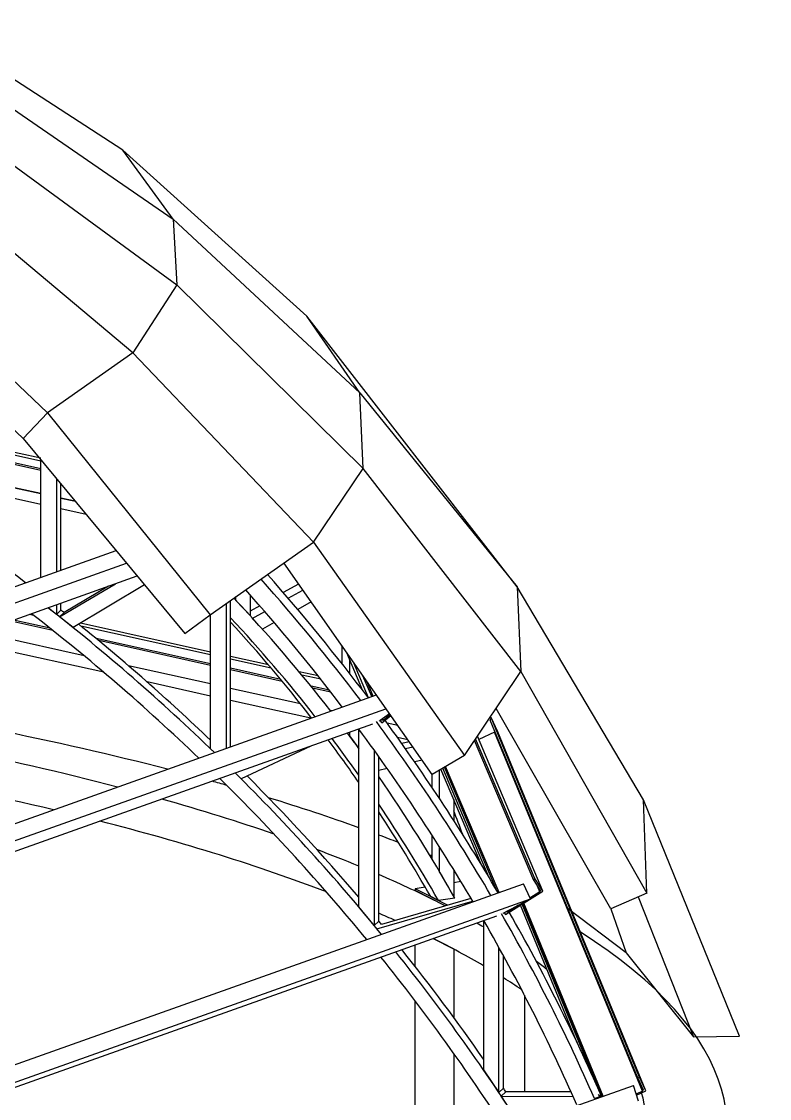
# Model space of a CAD drawing. Extents: x -483223 to 550073, y -164053 to -64662.
# Drawn here: x 377673 to 381136, y -146463 to -141480 of the extents above; entities that cross this region are included whole.
import ezdxf

# ---------------------------------------------------------------- set-up
doc = ezdxf.new("R2010")
doc.units = 0
doc.header["$MEASUREMENT"] = 0
doc.layers.get('0').update_dxf_attribs({"color": 40, "linetype": 'CONTINUOUS'})

msp = doc.modelspace()

# ---------------------------------------------------------------- linework, layer by layer
for p, q in [((378142.284, -142075.325), (377223.5899, -141479.6233)), ((377410.0461, -141730.9683), (378375.2809, -142394.8706)), ((377419.8029, -141986.9446), (378391.5367, -142698.1682)), ((378993.3161, -142842.4956), (378142.284, -142075.325)), ((378375.2809, -142394.8706), (378142.284, -142075.325)), ((378188.3416, -143012.2982), (377256.3894, -142230.7317)), ((378375.2809, -142394.8706), (378391.5367, -142698.1682)), ((379239.8792, -143197.6587), (378375.2809, -142394.8706)), ((376924.6859, -142464.7672), (377792.9771, -143290.2365)), ((376834.4431, -142608.6009), (377680.6218, -143409.229)), ((378391.5367, -142698.1682), (378188.3416, -143012.2982)), ((379254.8069, -143547.3085), (378391.5367, -142698.1682)), ((379239.8792, -143197.6587), (378993.3161, -142842.4956)), ((379967.5044, -144095.5841), (378993.3161, -142842.4956)), ((378188.3416, -143012.2982), (377792.9771, -143290.2365)), ((378188.3416, -143012.2982), (379024.4247, -143889.3359)), ((379254.8069, -143547.3085), (379239.8792, -143197.6587)), ((379239.8792, -143197.6587), (379967.5044, -144095.5841)), ((377680.6218, -143409.229), (377793.3809, -143290.6204)), ((377792.9771, -143290.2365), (378546.4733, -144224.3358)), ((377680.6218, -143409.229), (378429.6894, -144311.4649)), ((379024.4247, -143889.3359), (379254.8069, -143547.3085)), ((379985.4187, -144487.6214), (379254.8069, -143547.3085)), ((378546.4733, -144224.3358), (379024.4247, -143889.3359)), ((379024.4247, -143889.3359), (379724.0529, -144875.4482)), ((379573.6559, -144963.5291), (378887.8437, -143985.0666)), ((379967.5044, -144095.5841), (379985.4187, -144487.6214)), ((380553.2186, -145081.1944), (379967.5044, -144095.5841)), ((378429.6894, -144311.4649), (378546.4733, -144224.3358)), ((379724.0529, -144875.4482), (379985.4187, -144487.6214)), ((379985.4187, -144487.6214), (380568.2454, -145512.824)), ((380401.4103, -145585.2055), (379870.4413, -144658.2303)), ((379724.0529, -144875.4482), (379573.6559, -144963.5291)), ((380568.2454, -145512.824), (380553.2186, -145081.1944)), ((380997.0359, -146174.0887), (380553.2186, -145081.1944)), ((380568.2454, -145512.824), (380401.4103, -145585.2055)), ((380528.6127, -145530.0187), (380784.6486, -146177.7486)), ((380472.5411, -145789.5086), (380199.0008, -145581.7145)), ((380401.4103, -145585.2055), (380472.5411, -145789.5086)), ((380472.5411, -145789.5086), (380784.6486, -146177.7486)), ((380784.6486, -146177.7486), (380997.0359, -146174.0887))]:
    msp.add_line(p, q)
at = {"linetype": 'Continuous', "extrusion": (0.96081, -0.077587, 0.266129)}
for p, q in [((377763.1062, -143500.742), (377392.9701, -143419.1228)), ((377763.1062, -143557.2625), (377331.3706, -143462.0599)), ((377763.1062, -143550.0146), (377339.2698, -143456.5539)), ((377763.1062, -143513.4929), (377379.0734, -143428.8093)), ((377763.1062, -144051.1417), (377763.1062, -143508.5796)), ((377763.1062, -143665.8022), (377213.0773, -143544.5146)), ((377763.1062, -143664.2979), (377214.7168, -143543.3718)), ((377763.1062, -143714.34), (377160.1778, -143581.3874)), ((377834.8394, -143594.9808), (377834.8394, -144025.5254)), ((377855.5355, -144018.1347), (377855.5355, -143619.9089)), ((377921.3617, -143699.1951), (377855.5355, -143684.6797)), ((377922.8906, -143701.0365), (377855.5355, -143686.184)), ((377972.2192, -143760.4518), (377855.5355, -143734.7218)), ((375856.2993, -144732.0724), (378110.5496, -143927.0679)), ((375899.5855, -144792.6529), (378159.2426, -143985.7176)), ((375827.7978, -144895.1703), (378208.4758, -144045.0179)), ((377849.6746, -144234.8753), (378107.7911, -144080.9729)), ((378075.4382, -144092.5263), (377870.3708, -144214.7981)), ((378243.1838, -144086.8229), (377911.7065, -144284.4668)), ((378956.2399, -144082.6488), (378885.2076, -144122.472)), ((378907.6141, -144148.4354), (378975.6251, -144110.3061)), ((378640.7772, -144836.194), (378640.7772, -144158.2375)), ((378665.9966, -144158.824), (378665.9966, -144140.561)), ((378731.354, -144228.7213), (378665.9966, -144158.824)), ((378731.354, -144132.0798), (378731.354, -144228.7213)), ((379014.0839, -144165.1761), (378951.7337, -144200.1319)), ((377834.8394, -144223.1379), (377795.605, -144192.4562)), ((377834.8394, -144178.4454), (377834.8394, -144223.1379)), ((377834.8394, -144223.1379), (377855.5355, -144203.0607)), ((377849.6746, -144234.8753), (377870.3708, -144214.7981)), ((377855.5355, -144203.0607), (377855.5355, -144171.0547)), ((378620.081, -144172.7436), (378620.081, -144843.5553)), ((378776.4461, -144183.4475), (378731.354, -144208.7277)), ((378741.6681, -144241.4705), (378798.9395, -144209.3622)), ((377817.8, -144297.2364), (377623.1578, -144254.038)), ((377805.0262, -144287.1013), (377635.7652, -144249.5358)), ((377730.3676, -144228.5644), (377708.2422, -144223.6539)), ((377911.7065, -144284.4668), (377849.6746, -144234.8753)), ((378548.3478, -144397.2623), (377946.5387, -144263.698)), ((378548.3478, -144845.237), (378548.3478, -144223.022)), ((378788.5816, -144291.6006), (378741.6681, -144241.4705)), ((378843.2272, -144260.9644), (378788.5816, -144291.6006)), ((377963.271, -144415.1862), (377475.2169, -144306.8684)), ((378548.3478, -144410.1053), (377947.787, -144276.818)), ((378053.8887, -144491.0728), (377378.8941, -144341.2658)), ((378548.3478, -144452.0726), (378018.2743, -144334.4291)), ((378548.3478, -144459.3728), (378030.3489, -144344.4091)), ((379155.7746, -144367.3292), (379155.7746, -144449.6599)), ((378816.2124, -144456.7117), (378640.7772, -144417.7759)), ((379253.9448, -144576.3058), (379179.0509, -144400.5379)), ((378548.3478, -144545.037), (378168.1411, -144460.6547)), ((378829.6779, -144472.5431), (378640.7772, -144430.6189)), ((379191.8633, -144430.6072), (379191.8633, -144495.6921)), ((379279.7814, -144608.9099), (379209.5144, -144444.0009)), ((378872.9679, -144524.1182), (378640.7772, -144472.5862)), ((378880.3892, -144533.0654), (378640.7772, -144479.8864)), ((379046.1335, -144507.7399), (378958.6398, -144488.3217)), ((379058.4681, -144523.3204), (378971.6875, -144504.0604)), ((379294.9541, -144603.5132), (379254.0773, -144507.5796)), ((378548.3478, -144600.8121), (378254.2234, -144535.5347)), ((378965.1642, -144637.5444), (378640.7772, -144565.5506)), ((379098.3142, -144574.131), (379013.6545, -144555.3419)), ((379105.1743, -144582.9538), (379020.852, -144564.2394)), ((379300.8499, -144601.4162), (379271.3934, -144532.2849)), ((376211.0475, -145700.412), (379316.0569, -144596.0073)), ((376248.3335, -145766.2664), (379360.4444, -144659.3358)), ((379012.7645, -144703.8838), (378640.7772, -144621.3256)), ((379109.3241, -144669.539), (379103.1329, -144668.1649)), ((379155.7746, -144648.7253), (379155.7746, -144653.0172)), ((379328.2928, -144717.2381), (379331.7203, -144714.6842)), ((379331.4842, -144714.4032), (379340.663, -144725.3273)), ((379334.149, -144712.8747), (379376.0748, -144681.636)), ((379341.3652, -144712.4349), (379338.8141, -144709.3987)), ((379341.3652, -144712.4349), (379339.7685, -144708.6876)), ((379340.663, -144725.3273), (379383.0235, -144691.5499)), ((379348.3938, -144712.9966), (379341.3652, -144712.4349)), ((379348.3938, -144712.9966), (379344.9217, -144704.8479)), ((379380.251, -144687.5943), (379348.3938, -144712.9966)), ((379846.8788, -144700.8452), (379842.4623, -144712.2428)), ((380527.6222, -146372.8987), (379842.4623, -144712.2428)), ((380532.0388, -146361.5011), (379846.8788, -144700.8452)), ((379878.0797, -144766.8309), (379846.8788, -144700.8452)), ((376121.7392, -145860.591), (379299.8159, -144730.1974)), ((379191.8633, -144768.5945), (379191.8633, -144785.0186)), ((379234.826, -145576.7814), (379234.826, -144754.0098)), ((379415.1732, -144737.4185), (379365.9059, -144726.4842)), ((379863.4286, -144768.3716), (379790.0882, -144802.6426)), ((379864.49, -144765.6325), (379863.4286, -144768.3716)), ((380548.5886, -146429.0275), (379863.4286, -144768.3716)), ((380563.2397, -146427.4868), (379878.0797, -144766.8309)), ((379191.8633, -144785.0186), (379234.826, -144843.8297)), ((379461.4679, -144803.4681), (379413.9467, -144792.9214)), ((379468.0914, -144812.918), (379434.0013, -144821.0271)), ((380044.8955, -145454.2807), (379770.3668, -144806.7254)), ((380047.8304, -145442.4855), (379775.2379, -144799.4974)), ((380087.3848, -145503.9024), (379783.5352, -144787.1855)), ((378566.3084, -144862.6814), (378548.3478, -144845.237)), ((379011.9661, -144832.5812), (378689.6771, -144983.8922)), ((379306.5593, -144852.3558), (379306.5593, -145662.5721)), ((379450.296, -144844.0282), (379484.2378, -144835.9544)), ((379327.2554, -145642.4949), (379327.2554, -144881.249)), ((379527.4206, -144897.5642), (379493.4334, -144905.6488)), ((378689.6771, -144983.8922), (378662.4849, -144956.8864)), ((379365.9854, -144935.9652), (379327.2554, -144945.1779)), ((379572.4821, -144961.8544), (379572.4821, -145021.4221)), ((379608.5708, -145075.5618), (379608.5708, -144943.0809)), ((379800.894, -145379.0253), (379614.584, -144939.5593)), ((379838.4246, -145441.4463), (379623.4501, -144934.3668)), ((379874.4649, -145502.4675), (379631.5978, -144929.5951)), ((379884.1919, -145510.5724), (379636.6374, -144926.6436)), ((379673.9283, -145079.5398), (379673.9283, -145175.7744)), ((379572.4821, -145243.0431), (379572.4821, -145353.1197)), ((379608.5708, -145413.6696), (379608.5708, -145299.5959)), ((379673.9283, -145404.423), (379673.9283, -145526.8597)), ((379707.5226, -145459.5697), (379673.9283, -145464.7616)), ((380047.8304, -145442.4855), (380044.8955, -145454.2807)), ((380044.8955, -145454.2807), (380074.6578, -145500.4932)), ((380087.3848, -145503.9024), (380047.8304, -145442.4855)), ((376519.5758, -146705.8557), (379997.8774, -145470.1855)), ((379542.2838, -145485.1068), (379495.3137, -145492.3659)), ((379646.1078, -145568.8008), (379495.3137, -145492.3659)), ((379495.3137, -145492.3659), (379495.3137, -145501.3253)), ((379634.8541, -145572.0559), (379495.3137, -145501.3253)), ((379913.2979, -145612.2788), (380087.3848, -145503.9024)), ((380029.1653, -145539.8154), (379997.8774, -145470.1855)), ((380072.9895, -145507.1979), (380027.2921, -145535.6465)), ((380072.9895, -145507.1979), (380061.4582, -145479.9981)), ((380074.6578, -145500.4932), (380072.9895, -145507.1979)), ((376550.8638, -146775.4857), (380029.1653, -145539.8154)), ((379317.8795, -145677.8294), (379761.2187, -145549.5969)), ((379754.1204, -145537.559), (379339.5956, -145657.4572)), ((379603.5797, -145547.244), (379567.491, -145528.9513)), ((379678.8681, -145535.6085), (379603.5797, -145547.244)), ((379903.248, -145605.8622), (380029.1653, -145539.8154)), ((380349.5658, -146432.5927), (379991.1269, -145563.8269)), ((380360.79, -146452.5458), (379993.5074, -145562.345)), ((380366.3833, -146452.27), (379998.0482, -145559.5182)), ((379306.5593, -145662.5721), (379234.826, -145576.7814)), ((379907.6712, -145603.5421), (379913.2979, -145612.2788)), ((379915.6057, -145599.5099), (379915.5433, -145599.413)), ((379915.6057, -145599.5099), (379915.5607, -145599.4039)), ((379922.4835, -145600.8942), (379915.6057, -145599.5099)), ((379922.4835, -145600.8942), (379920.7072, -145596.7044)), ((379974.735, -145568.3655), (379922.4835, -145600.8942)), ((380245.6445, -146205.0489), (379983.1385, -145568.8001)), ((376463.0882, -146829.9778), (379873.2105, -145618.5283)), ((379306.5593, -145662.5721), (379327.2554, -145642.4949)), ((379811.9924, -145640.2761), (379811.9924, -146330.854)), ((379339.7616, -145703.9818), (379317.8795, -145677.8294)), ((379494.1737, -145753.1816), (379494.1737, -145850.1975)), ((379578.2669, -145723.3073), (379673.0418, -145771.3471)), ((379883.7257, -146436.2144), (379883.7257, -145764.3823)), ((379674.617, -145772.1829), (379674.617, -146088.6123)), ((379904.4218, -146416.1372), (379904.4218, -145802.0619)), ((379494.1737, -146009.7026), (379494.1737, -146756.6914)), ((380001.4042, -145984.5759), (380001.4042, -146432.0757)), ((379674.617, -146254.8718), (379674.617, -146693.0008)), ((379811.9924, -146330.854), (379883.7257, -146436.2144)), ((380532.0388, -146361.5011), (380527.6222, -146372.8987)), ((380563.2397, -146427.4868), (380532.0388, -146361.5011)), ((376794.8172, -147712.9168), (380505.814, -146403.0555)), ((380530.424, -146475.5116), (380505.814, -146403.0555)), ((380527.6222, -146372.8987), (380551.099, -146422.5489)), ((379883.7257, -146436.2144), (379904.4218, -146416.1372)), ((379894.1216, -146451.7345), (379914.8177, -146431.6573)), ((379941.8589, -146523.847), (379894.1216, -146451.7345)), ((379894.1216, -146451.7345), (380226.6495, -146453.3414)), ((380217.6176, -146433.1205), (379914.8177, -146431.6573)), ((380326.1638, -146463.0259), (380359.1144, -146451.3955)), ((380346.0516, -146448.4104), (380344.6733, -146445.07)), ((380346.0516, -146448.4104), (380349.1295, -146454.9198)), ((380357.1058, -146452.1044), (380346.0516, -146448.4104)), ((380357.5511, -146451.9473), (380353.7028, -146442.6198)), ((380362.4238, -146453.6676), (380359.1144, -146451.3955)), ((380548.5886, -146429.0275), (380519.2862, -146442.7201)), ((380520.8414, -146447.2989), (380563.2397, -146427.4868)), ((380551.099, -146422.5489), (380548.5886, -146429.0275))]:
    msp.add_line(p, q, dxfattribs=at)
at = {"linetype": 'Continuous'}
for centre, major_axis, ratio, start_param, end_param in [((372855.6962, -150841.3749), (-6262.1815, 6455.2262), 0.922408986, 4.878616883, 4.9631137), ((372832.413, -149265.1807), (5966.4282, -6150.3557), 0.922408986, 1.438395772, 1.52339252), ((372858.2832, -149240.0842), (-5966.4282, 6150.3557), 0.922408986, 4.578153503, 4.66431514), ((372832.4106, -149265.1835), (-5901.4498, 6083.3742), 0.922408986, 4.582994237, 4.666082706), ((372835, -150861.4521), (4066.169, 8021.9157), 0.840423418, 5.904546256, 5.993871938), ((372837.4744, -150858.4021), (-6207.4676, 6398.8256), 0.922408986, 4.751245757, 4.866208645), ((372835, -150861.4521), (6262.1815, -6455.2262), 0.922408986, 1.60582273, 1.719520057), ((372855.6962, -150841.3749), (-6262.1815, 6455.2262), 0.922408986, 4.853466847, 4.85557338), ((372855.6962, -150841.3749), (-6262.1815, 6455.2262), 0.922408986, 4.753392912, 4.84383518), ((372837.2545, -150857.8539), (4030.6421, 7951.8267), 0.840423418, 5.908646123, 5.987417124), ((372801.1658, -150839.5612), (4030.6421, 7951.8267), 0.840423418, 5.904633319, 5.980473924), ((372835, -146602.2635), (8105.2686, 0), 0.279887309, 0.822511859, 1.080497633), ((372835, -146602.2635), (7731.9771, 0), 0.279887309, 0.818563643, 1.089013646), ((372858.2832, -149240.0842), (-5966.4282, 6150.3557), 0.922408986, 4.451120975, 4.563034292), ((372832.4106, -149265.1835), (-5901.4498, 6083.3742), 0.922408986, 4.454458586, 4.568021114), ((372832.413, -149265.1807), (5966.4282, -6150.3557), 0.922408986, 1.311317704, 1.424161178), ((372835, -146781.4516), (-7731.9771, 0), 0.279887309, 4.011457644, 4.282827199), ((372801.1658, -150839.5612), (4030.6421, 7951.8267), 0.840423418, 5.856808098, 5.8881643), ((372837.2545, -150857.8539), (4030.6421, 7951.8267), 0.840423418, 5.864929438, 5.892144306), ((372835, -150861.4521), (4066.169, 8021.9157), 0.840423418, 5.876834019, 5.888221255), ((372835, -150861.4521), (6262.1815, -6455.2262), 0.922408986, 1.478634991, 1.590853455), ((372835, -146602.2635), (8105.2686, 0), 0.279887309, 0.77546481, 0.787332467), ((372837.4744, -150858.4021), (-6207.4676, 6398.8256), 0.922408986, 4.622778896, 4.736118657), ((372855.6962, -150841.3749), (-6262.1815, 6455.2262), 0.922408986, 4.642155926, 4.727080748), ((372835, -150861.4521), (4066.169, 8021.9157), 0.840423418, 5.772172531, 5.856384432), ((372835, -146602.2635), (7731.9771, 0), 0.279887309, 0.68101529, 0.781667566), ((372835, -146602.2635), (8105.2686, 0), 0.279887309, 0.660658394, 0.740818058), ((372837.2545, -150857.8539), (4030.6421, 7951.8267), 0.840423418, 5.776754125, 5.843933374), ((372801.1658, -150839.5612), (4030.6421, 7951.8267), 0.840423418, 5.776754125, 5.835554637), ((372794.3981, -149242.0951), (3831.9381, 7559.8149), 0.840423418, 5.623523339, 5.638996592), ((372835, -146781.4516), (-7731.9771, 0), 0.279887309, 3.771170711, 3.97471003), ((372835, -146602.2635), (8105.2686, 0), 0.279887309, 0.622892144, 0.641845941), ((372835, -146602.2635), (7731.9771, 0), 0.279887309, 0.595783892, 0.639110739), ((372835, -146602.2635), (8105.2686, 0), 0.279887309, 0.589448778, 0.59159051), ((372835, -150861.4521), (4066.169, 8021.9157), 0.840423418, 5.773440366, 5.789957663), ((372835, -146602.2635), (7731.9771, 0), 0.279887309, 0.509338668, 0.574133837), ((372835, -146602.2635), (7731.9771, 0), 0.279887309, 0.496135652, 0.499682738), ((372835, -146781.4516), (-7731.9771, 0), 0.279887309, 3.697577226, 3.715726491), ((372832.413, -149265.1807), (5966.4282, -6150.3557), 0.922408986, 1.187241056, 1.299935055), ((372858.2832, -149240.0842), (-5966.4282, 6150.3557), 0.922408986, 4.327204819, 4.439070266), ((372855.6962, -150841.3749), (-6262.1815, 6455.2262), 0.922408986, 4.624000382, 4.626158099), ((372835, -146602.2635), (7731.9771, 0), 0.279887309, 0.445592303, 0.454907338), ((372832.4106, -149265.1835), (-5901.4498, 6083.3742), 0.922408986, 4.329039513, 4.442629499), ((372835, -146602.2635), (8105.2686, 0), 0.279887309, 6.031362613, 6.695807648), ((372835, -146781.4516), (-7731.9771, 0), 0.279887309, 3.587184956, 3.652640344), ((372837.4744, -150858.4021), (-6207.4676, 6398.8256), 0.922408986, 4.500237133, 4.61110136), ((372835, -150861.4521), (6262.1815, -6455.2262), 0.922408986, 1.357209647, 1.467068496), ((372855.6962, -150841.3749), (-6262.1815, 6455.2262), 0.922408986, 4.536884986, 4.607249503), ((372835, -146602.2635), (7731.9771, 0), 0.279887309, 0.347136655, 0.365265439), ((372835, -146781.4516), (-7731.9771, 0), 0.279887309, 3.530747663, 3.558588689), ((372835, -146781.4516), (-7731.9771, 0), 0.279887309, 3.443012374, 3.446342832), ((372855.6962, -150841.3749), (-6262.1815, 6455.2262), 0.922408986, 4.516544616, 4.518627489), ((372835, -146602.2635), (7731.9771, 0), 0.279887309, 6.171234018, 6.359917506)]:
    msp.add_ellipse(centre, major_axis=major_axis, ratio=ratio, start_param=start_param, end_param=end_param, dxfattribs=at)

doc.saveas('drawing.dxf')
